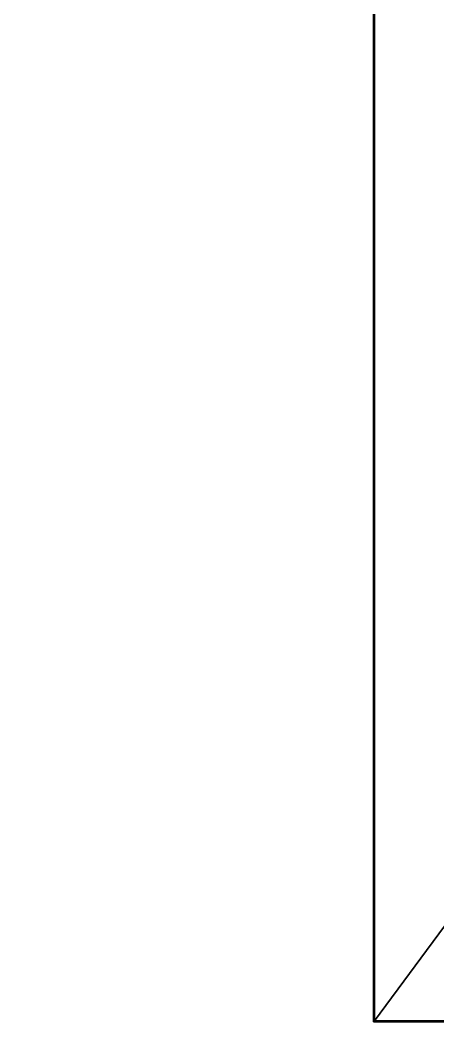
# Model space of a CAD drawing. Extents: x -112 to 87, y -82 to 85.
# Drawn here: x -12.8 to 22.1, y -82 to 1.6 of the extents above; entities that cross this region are included whole.
import ezdxf

# ---------------------------------------------------------------- set-up
doc = ezdxf.new("R2010")
doc.units = 0
doc.layers.add('TABLE', color=250, linetype='CONTINUOUS')

msp = doc.modelspace()

# ---------------------------------------------------------------- meshes
at = {"layer": 'TABLE', "color": 250}
mesh = msp.add_polyface(dxfattribs=at)
corners = [(-112.041023, 7.598656, 72.872421), (82.746864, 7.598656, 72.872421), (82.746864, 84.967621, 72.872406), (-112.041023, 84.967621, 72.872414), (-112.141029, 7.49865, 72.772423), (-112.141029, 7.498657, 70.320724), (82.846863, 7.49865, 70.320724), (82.846863, 7.49865, 72.772423), (82.846863, 85.067619, 72.772408), (82.84687, 85.067619, 70.320709), (-112.141029, 85.067619, 70.320709), (-112.141029, 85.067619, 72.772408), (-112.041023, 7.598656, 70.220726), (-112.041023, 84.967621, 70.220711), (82.746872, 84.967621, 70.220711), (82.746864, 7.598656, 70.220726), (16.774326, -81.867226, 72.872452), (82.746864, 7.398659, 72.872421), (16.774326, 7.398659, 72.872421), (16.674328, -81.967232, 72.772453), (16.674328, -81.967232, 70.320755), (82.84687, -81.967232, 70.320755), (82.846863, 7.49865, 72.772423), (16.674328, 7.49865, 70.320724), (16.674328, 7.498657, 72.772423), (16.774326, -81.867226, 70.220757), (16.774326, 7.398659, 70.220726), (82.746864, 7.398659, 70.220726), (82.746864, -81.867226, 72.872452), (46.168274, 78.36068, 0.000135), (43.404736, 75.278503, 0.000136), (43.404736, 75.278503, 0.493613), (41.295349, 71.714806, 0.000137), (41.295349, 71.714806, 0.493614), (39.921974, 67.809639, 0.000138), (39.92197, 67.809639, 0.493615), (39.336597, 63.710136, 0.000139), (39.3368, 63.710968, 0.493616), (39.562527, 59.576614, 0.000141), (39.562527, 59.576614, 0.493617), (40.590363, 55.565468, 0.000141), (40.590363, 55.565468, 0.493618), (42.381004, 51.831791, 0.000142), (42.381004, 51.831791, 0.493619), (44.865486, 48.520119, 0.000142), (44.865486, 48.520119, 0.493611)]
mesh.append_faces([[corners[k] for k in face] for face in [(0, 2, 3), (4, 6, 7), (8, 10, 11), (11, 5, 4), (12, 14, 15), (16, 17, 18), (22, 23, 24), (24, 20, 19), (30, 33, 31), (32, 35, 33), (34, 37, 35), (36, 39, 37), (38, 41, 39), (40, 43, 41), (42, 45, 43)]], dxfattribs={"vtx0": -1})
mesh.append_faces([[corners[k] for k in face] for face in [(0, 1, 2), (4, 5, 6), (8, 9, 10), (11, 10, 5), (12, 13, 14), (19, 20, 21), (24, 23, 20), (25, 26, 27), (4, 7, 1), (1, 0, 4), (8, 11, 3), (3, 2, 8), (11, 4, 0), (0, 3, 11), (6, 5, 12), (12, 15, 6), (10, 9, 14), (14, 13, 10), (5, 10, 13), (13, 12, 5), (28, 16, 19), (22, 24, 18), (24, 19, 16), (16, 18, 24), (21, 20, 25), (27, 26, 23), (20, 23, 26), (26, 25, 20), (29, 30, 31), (30, 32, 33), (32, 34, 35), (34, 36, 37), (36, 38, 39), (38, 40, 41), (40, 42, 43), (42, 44, 45)]], dxfattribs={"vtx2": -1})
mesh = msp.add_polyface(dxfattribs=at)
corners = [(82.846863, 7.49865, 72.772423), (82.846863, 7.49865, 70.320724), (82.84687, 85.067619, 70.320709), (16.774326, -81.867226, 72.872452), (82.746864, -81.867226, 72.872452), (82.746864, 7.398659, 72.872421), (16.674328, -81.967232, 72.772453), (82.84687, -81.967232, 70.320755), (82.846863, -81.967232, 72.772453), (82.846863, 7.49865, 70.320724), (82.846863, 7.49865, 72.772423), (16.674328, 7.49865, 70.320724), (16.774326, -81.867226, 70.220757), (82.746864, 7.398659, 70.220726), (82.746872, -81.867226, 70.220757), (82.746864, 84.967621, 72.872406), (82.746864, 7.598656, 72.872421), (82.746864, 7.598656, 70.220726), (16.774326, 7.398659, 72.872421), (59.516167, 41.688942, 0.000134), (63.650467, 41.91457, 0.000134), (63.650467, 41.91457, 0.49361), (59.516037, 41.688103, 0.493611), (67.661034, 42.941765, 0.00014), (67.66124, 42.942467, 0.493609), (71.394386, 44.733147, 0.000139), (71.394386, 44.733147, 0.493616), (74.70649, 47.217728, 0.000138), (74.70649, 47.217728, 0.493615), (77.470299, 50.300617, 0.000129), (77.470024, 50.299881, 0.493606), (79.579414, 53.863403, 0.000128), (79.579414, 53.863602, 0.493605), (80.953064, 57.769508, 0.000127), (80.952728, 57.768646, 0.493604), (61.287754, 57.264942, 3.657372), (60.19379, 57.205334, 3.657372), (62.34922, 57.536877, 3.657372), (63.337101, 58.010941, 3.657372), (64.213593, 58.668507, 3.657372), (64.945, 59.484287, 3.65737), (65.50309, 60.426964, 3.65737), (60.437363, 62.789288, 0.000137), (61.287754, 57.264942, 4.024818), (60.19379, 57.205334, 4.024818)]
mesh.append_faces([[corners[k] for k in face] for face in [(6, 7, 8), (8, 9, 10), (12, 13, 14), (19, 21, 22), (20, 24, 21), (23, 26, 24), (25, 28, 26), (27, 30, 28), (29, 32, 30), (31, 34, 32), (22, 35, 36), (21, 37, 35), (24, 38, 37), (26, 39, 38), (28, 40, 39), (30, 41, 40)]], dxfattribs={"vtx0": -1})
mesh.append_faces([[corners[k] for k in face] for face in [(20, 19, 42), (23, 20, 42), (25, 23, 42), (27, 25, 42), (29, 27, 42), (31, 29, 42)]], dxfattribs={"vtx1": -1, "vtx2": -1})
mesh.append_faces([[corners[k] for k in face] for face in [(0, 1, 2), (3, 4, 5), (8, 7, 9), (10, 9, 11), (15, 16, 0), (2, 1, 17), (6, 8, 4), (8, 10, 5), (5, 4, 8), (18, 5, 10), (12, 14, 7), (9, 7, 14), (14, 13, 9), (11, 9, 13), (19, 20, 21), (20, 23, 24), (23, 25, 26), (25, 27, 28), (27, 29, 30), (29, 31, 32), (31, 33, 34), (22, 21, 35), (21, 24, 37), (24, 26, 38), (26, 28, 39), (28, 30, 40), (30, 32, 41), (43, 44, 36), (36, 35, 43)]], dxfattribs={"vtx2": -1})

doc.saveas('drawing.dxf')
